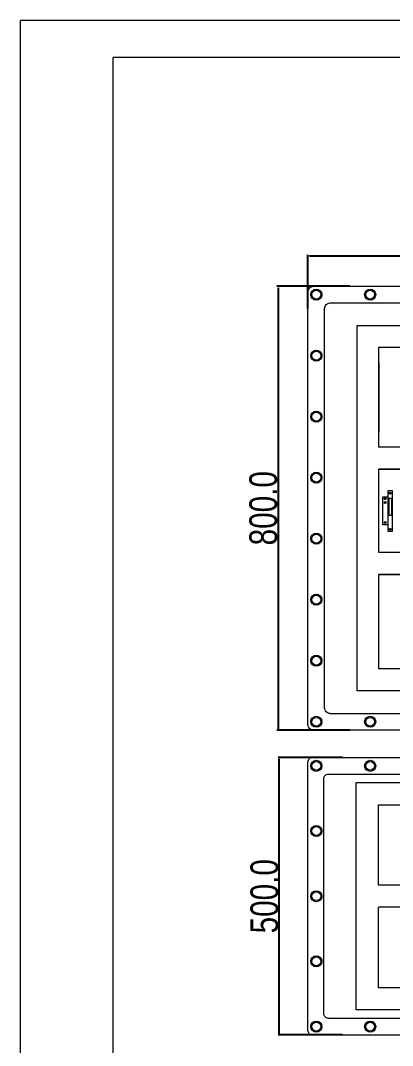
# Model space of a CAD drawing. Header units: millimetres. Extents: x 32721 to 103787, y 57624 to 127312.
# Drawn here: x 37450 to 38119, y 58576 to 60424 of the extents above; entities that cross this region are included whole.
import ezdxf

# ---------------------------------------------------------------- set-up
doc = ezdxf.new("R2010")
doc.units = ezdxf.units.MM
doc.header["$LTSCALE"] = 10
doc.header["$PDSIZE"] = -5
doc.layers.get('Defpoints').update_dxf_attribs({"lineweight": 18})
for name, color, linetype, lineweight in [('1轮廓实线层', 7, 'Continuous', 18), ('2细线层', 4, 'Continuous', 18), ('图框层', 7, 'Continuous', 18)]:
    doc.layers.add(name, color=color, linetype=linetype, lineweight=lineweight)
doc.styles.add('TH_GBDIM', font='SIMYOU.TTF', dxfattribs={"width": 0.8})
doc.dimstyles.new('TH_GBDIM', dxfattribs={"dimtxt": 3, "dimasz": 2.5, "dimexe": 2, "dimexo": 0, "dimgap": 1.5, "dimtad": 1, "dimdec": 1, "dimzin": 0, "dimdsep": 46, "dimtxsty": 'TH_GBDIM', "dimcen": 2.5, "dimdle": 5, "dimclrd": 4, "dimclre": 4, "dimclrt": 3, "dimadec": 0, "dimazin": 0, "dimtfac": 0.714286, "dimtdec": 1, "dimtmove": 0, "dimatfit": 3, "dimfxl": 1, "dimtolj": 1, "dimarcsym": 0})

# ---------------------------------------------------------------- blocks, each defined once
blk = doc.blocks.new('*D7')
at = {"layer": '1轮廓实线层', "color": 4, "linetype": 'Continuous', "lineweight": -2, "transparency": 16777216}
for p, q in [((37967.2, 59904.9), (37967.2, 60001.9)), ((37969.7, 59999.9), (39364.7, 59999.9)), ((39367.2, 59880.3), (39367.2, 60001.9))]:
    blk.add_line(p, q, dxfattribs=at)
at = {"layer": '1轮廓实线层', "color": 4, "transparency": 16777216}
for points in [[(37969.7, 60000.3), (37969.7, 59999.5), (37967.2, 59999.9)], [(39364.7, 60000.3), (39364.7, 59999.5), (39367.2, 59999.9)]]:
    blk.add_solid(points, dxfattribs=at)
at = {"layer": 'Defpoints', "color": 0, "transparency": 16777216}
for p in [(39367.2, 59999.9), (37967.2, 59904.9), (39367.2, 59880.3)]:
    blk.add_point(p, dxfattribs=at)
at = {"layer": '1轮廓实线层', "color": 3, "transparency": 16777216, "insert": (38667.2, 60026.4), "char_height": 50, "width": 322.667, "attachment_point": 5, "style": 'TH_GBDIM'}
blk.add_mtext('\\A1;1400.0', dxfattribs=at)
blk = doc.blocks.new('*D8')
at = {"layer": '1轮廓实线层', "color": 4, "linetype": 'Continuous', "lineweight": -2, "transparency": 16777216}
for p, q in [((38042.6, 59944.9), (37911.4, 59944.9)), ((37913.4, 59942.4), (37913.4, 59147.4)), ((38042.6, 59144.9), (37911.4, 59144.9))]:
    blk.add_line(p, q, dxfattribs=at)
at = {"layer": '1轮廓实线层', "color": 4, "transparency": 16777216}
for points in [[(37913, 59942.4), (37913.8, 59942.4), (37913.4, 59944.9)], [(37913, 59147.4), (37913.8, 59147.4), (37913.4, 59144.9)]]:
    blk.add_solid(points, dxfattribs=at)
at = {"layer": 'Defpoints', "color": 0, "transparency": 16777216}
for p in [(38042.6, 59944.9), (37913.4, 59144.9), (38042.6, 59144.9)]:
    blk.add_point(p, dxfattribs=at)
at = {"layer": '1轮廓实线层', "color": 3, "transparency": 16777216, "insert": (37886.9, 59544.9), "char_height": 50, "width": 273.778, "attachment_point": 5, "rotation": 90, "style": 'TH_GBDIM'}
blk.add_mtext('\\A1;800.0', dxfattribs=at)
blk = doc.blocks.new('*D9')
at = {"layer": '1轮廓实线层', "color": 4, "linetype": 'Continuous', "lineweight": -2, "transparency": 16777216}
for p, q in [((38029.5, 59095.5), (37913.4, 59095.5)), ((37915.4, 58598), (37915.4, 59093)), ((38029.5, 58595.5), (37913.4, 58595.5))]:
    blk.add_line(p, q, dxfattribs=at)
at = {"layer": '1轮廓实线层', "color": 4, "transparency": 16777216}
for points in [[(37915, 59093), (37915.9, 59093), (37915.4, 59095.5)], [(37915, 58598), (37915.9, 58598), (37915.4, 58595.5)]]:
    blk.add_solid(points, dxfattribs=at)
at = {"layer": 'Defpoints', "color": 0, "transparency": 16777216}
for p in [(37915.4, 59095.5), (38029.5, 59095.5), (38029.5, 58595.5)]:
    blk.add_point(p, dxfattribs=at)
at = {"layer": '1轮廓实线层', "color": 3, "transparency": 16777216, "insert": (37888.9, 58845.5), "char_height": 50, "width": 272, "attachment_point": 5, "rotation": 90, "style": 'TH_GBDIM'}
blk.add_mtext('\\A1;500.0', dxfattribs=at)

msp = doc.modelspace()

# ---------------------------------------------------------------- linework, layer by layer
at = {"layer": '1轮廓实线层'}
for p, q in [((37977.23, 59944.95), (39357.23, 59944.95)), ((38007.23, 59914.95), (39327.23, 59914.95)), ((38056.01, 59874.21), (39278.44, 59874.21)), ((38056.01, 59215.68), (38056.01, 59874.21)), ((38095.03, 59835.22), (39239.42, 59835.22)), ((38095.03, 59655.21), (38095.03, 59835.22)), ((38095.01, 59807.71), (38095.01, 59682.71)), ((38095.01, 59807.71), (38095.01, 59682.71)), ((38838.44, 59655.21), (38095.01, 59655.21)), ((39239.42, 59655.21), (38095.03, 59655.21)), ((38838.44, 59615.21), (38095.01, 59615.21)), ((38095.01, 59615.21), (39239.44, 59615.21)), ((38095.01, 59465.21), (38095.01, 59615.21)), ((38838.44, 59465.21), (38095.01, 59465.21)), ((39239.44, 59465.21), (38095.01, 59465.21)), ((38838.44, 59425.21), (38095.01, 59425.21)), ((38095.01, 59425.21), (39239.44, 59425.21)), ((38095.01, 59255.67), (38095.01, 59425.21)), ((39239.44, 59255.67), (38095.01, 59255.67)), ((39278.44, 59215.68), (38056.01, 59215.68)), ((38007.23, 59174.95), (39327.23, 59174.95)), ((38003.71, 59065.53), (39327.71, 59065.53)), ((38053.99, 59050.41), (39277.43, 59050.41)), ((38053.99, 58640.65), (38053.99, 59050.41)), ((38093.99, 58865.53), (38093.99, 59010.41)), ((38093.99, 59010.41), (39237.43, 59010.41)), ((39237.43, 58865.53), (38093.99, 58865.53)), ((39237.43, 58825.53), (38093.99, 58825.53)), ((38093.99, 58680.65), (38093.99, 58825.53)), ((38837.43, 58680.65), (38093.99, 58680.65)), ((39237.43, 58680.65), (38093.99, 58680.65)), ((38003.71, 58625.53), (39327.71, 58625.53)), ((39277.43, 58640.65), (38053.99, 58640.65)), ((37975.23, 58595.53), (39359.23, 58595.53))]:
    msp.add_line(p, q, dxfattribs=at)
at = {"layer": '1轮廓实线层', "lineweight": 13}
for p, q in [((38119.19, 59576.15), (38110.99, 59576.15)), ((38110.99, 59576.15), (38110.99, 59503.65)), ((38113.84, 59570.89), (38116.14, 59573.18)), ((38114.04, 59570.68), (38116.34, 59572.98)), ((38119.19, 59503.65), (38119.19, 59576.15)), ((38101.85, 59565.21), (38110.85, 59565.21)), ((38101.85, 59515.21), (38101.85, 59565.21)), ((38105.1, 59560.94), (38107.4, 59563.24)), ((38105.1, 59554.07), (38107.4, 59556.37)), ((38105.31, 59560.74), (38107.6, 59563.04)), ((38105.31, 59553.87), (38107.6, 59556.17)), ((38110.85, 59565.21), (38110.85, 59515.21)), ((38110.85, 59515.21), (38101.85, 59515.21)), ((38105.1, 59518.12), (38107.4, 59520.42)), ((38105.31, 59517.92), (38107.6, 59520.22)), ((38110.99, 59503.65), (38119.19, 59503.65)), ((38113.84, 59505.84), (38116.14, 59508.14)), ((38114.04, 59505.64), (38116.34, 59507.94))]:
    msp.add_line(p, q, dxfattribs=at)
at = {"layer": '1轮廓实线层'}
for points in [[(39357.23, 59144.95), (37977.23, 59144.95, -0.4142136), (37967.23, 59154.95), (37967.23, 59934.95, -0.4142136), (37977.23, 59944.95)], [(38007.23, 59174.95, -0.4142136), (37997.23, 59184.95), (37997.23, 59904.95, -0.4142136), (38007.23, 59914.95)], [(37975.23, 58595.53, -0.4142136), (37967.23, 58603.53), (37967.23, 59087.53, -0.4142136), (37975.23, 59095.53), (38780.13, 59095.53)], [(38003.71, 58625.53, -0.4142136), (37995.71, 58633.53), (37995.71, 59057.53, -0.4142136), (38003.71, 59065.53)]]:
    msp.add_lwpolyline(points, format="xyb", dxfattribs=at)
msp.add_lwpolyline([(38095.01, 59465.21), (38095.01, 59615.21)], dxfattribs=at)
at = {"layer": '1轮廓实线层', "lineweight": 13}
msp.add_lwpolyline([(38113.41, 59563), (38117.35, 59563), (38117.35, 59532.05), (38113.41, 59532.05)], close=True, dxfattribs=at)
at = {"layer": '1轮廓实线层'}
for centre, radius in [((37982.23, 59929.95), 10), ((37982.23, 59929.95), 8), ((38079.23, 59929.95), 10), ((38079.23, 59929.95), 8), ((37982.23, 59819.95), 10), ((37982.23, 59819.95), 8), ((37982.23, 59709.95), 10), ((37982.23, 59709.95), 8), ((37982.23, 59599.95), 10), ((37982.23, 59599.95), 8), ((37982.23, 59489.95), 10), ((37982.23, 59489.95), 8), ((37982.23, 59379.95), 10), ((37982.23, 59379.95), 8), ((37982.23, 59269.95), 10), ((37982.23, 59269.95), 8), ((37982.23, 59159.95), 10), ((37982.23, 59159.95), 8), ((38079.23, 59159.95), 10), ((38079.23, 59159.95), 8), ((37982.23, 59080.53), 10), ((37982.23, 59080.53), 8), ((38079.23, 59080.53), 10), ((38079.23, 59080.53), 8), ((37982.23, 58963.03), 10), ((37982.23, 58963.03), 8), ((37982.23, 58845.53), 10), ((37982.23, 58845.53), 8), ((37982.23, 58728.03), 10), ((37982.23, 58728.03), 8), ((37982.23, 58610.53), 10), ((37982.23, 58610.53), 8), ((38079.23, 58610.53), 10), ((38079.23, 58610.53), 8)]:
    msp.add_circle(centre, radius, dxfattribs=at)
at = {"layer": '1轮廓实线层', "lineweight": 13}
for centre in [(38115.09, 59571.93), (38106.35, 59561.99), (38106.35, 59555.12), (38106.35, 59519.17), (38115.09, 59506.89)]:
    msp.add_circle(centre, 1.63, dxfattribs=at)
at = {"layer": '2细线层'}
for p in [(37449.53, 57624.02), (41409.53, 60424.02)]:
    msp.add_line(p, (37449.53, 60424.02), dxfattribs=at)
at = {"layer": '图框层'}
for p in [(37616.2, 57690.69), (41342.86, 60357.35)]:
    msp.add_line(p, (37616.2, 60357.35), dxfattribs=at)

# ---------------------------------------------------------------- dimensions: what is measured, and where the dimension line sits
at = {"layer": '1轮廓实线层', "color": 4}
dim = msp.add_linear_dim(base=(39367.23, 59999.91), p1=(37967.23, 59904.95), p2=(39367.23, 59880.34), dimstyle='TH_GBDIM', override={"dimtxt": 50, "dimsah": 1, "dimtzin": 8, "dimarcsym": 1}, dxfattribs=at)
dim.commit()
dim.dimension.update_dxf_attribs({"geometry": '*D7', "text_midpoint": (38667.23, 60026.41)})
at = {"layer": '1轮廓实线层'}
for base, p1, p2, picture, middle in [((37913.37, 59144.95), (38042.64, 59944.95), (38042.64, 59144.95), '*D8', (37886.87, 59544.95)), ((37915.45, 59095.53), (38029.45, 58595.53), (38029.45, 59095.53), '*D9', (37888.95, 58845.53))]:
    dim = msp.add_linear_dim(base=base, p1=p1, p2=p2, angle=90, dimstyle='TH_GBDIM', override={"dimtxt": 50, "dimsah": 1, "dimtzin": 8, "dimarcsym": 1}, dxfattribs=at)
    dim.commit()
    dim.dimension.update_dxf_attribs({"geometry": picture, "text_midpoint": middle})

doc.saveas('drawing.dxf')
